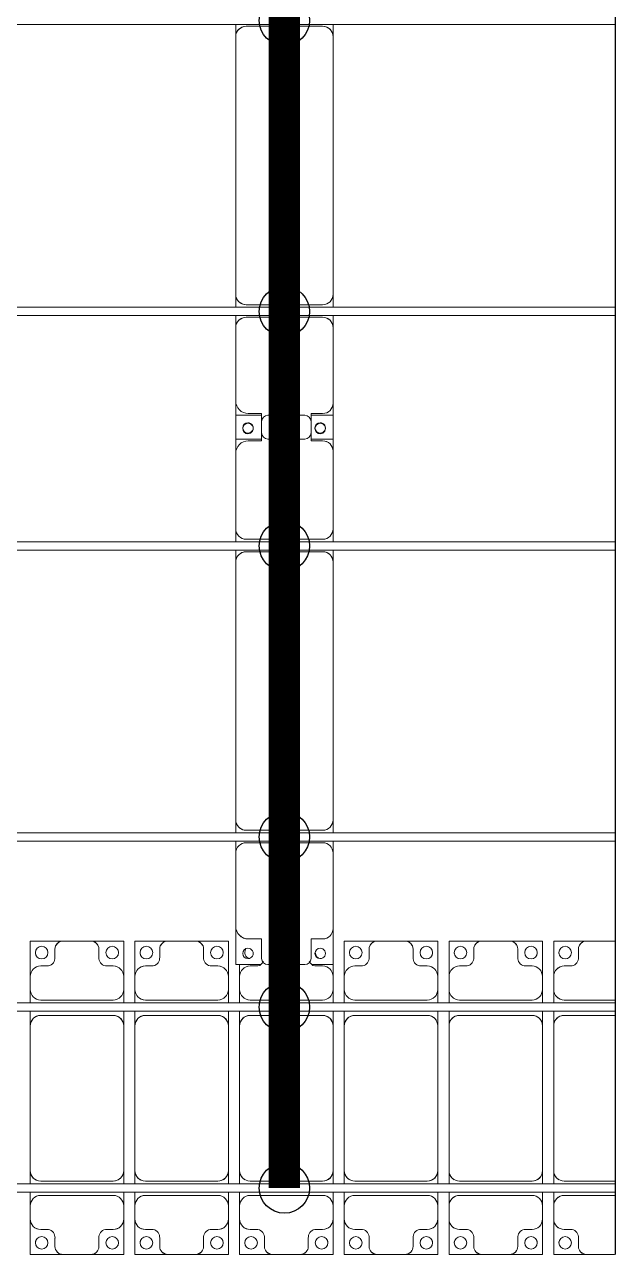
# Model space of a CAD drawing. Header units: millimetres. Extents: x -496478 to -186190, y -204059 to -87354.
# Drawn here: x -295981 to -293160, y -189714 to -183839 of the extents above; entities that cross this region are included whole.
import ezdxf

# ---------------------------------------------------------------- set-up
doc = ezdxf.new("R2010")
doc.units = ezdxf.units.MM
for name, color, linetype, lineweight in [('A-DETL-MBND', 5, 'Continuous', 9), ('A-GENM', 13, 'Continuous', 9), ('S-BEAM', 12, 'Continuous', 9)]:
    doc.layers.add(name, color=color, linetype=linetype, lineweight=lineweight)
doc.layers.add('GC-HOP 40x60 GIA CUONG', color=1, linetype='Continuous')

# ---------------------------------------------------------------- blocks, each defined once
blk = doc.blocks.new('Dai phaodi lai - DẢI PHAO ĐI LẠI-19865-BỐ TRÍ KHUNG KẾT CẤU BÈ PIN 01')
at = {"layer": 'A-DETL-MBND', "color": 8}
for p, q in [((34776.8, 748.4), (34933.1, 748.4)), ((34776.8, 579.3), (34776.8, 748.4)), ((34895.1, 710.4), (34895.1, 670.7)), ((35066.9, 748.4), (34933.1, 748.4)), ((35066.9, 748.4), (35223.2, 748.4)), ((35104.9, 670.7), (35104.9, 710.4)), ((35223.2, 748.4), (35223.2, 579.3)), ((35276.8, 748.4), (35433.1, 748.4)), ((35276.8, 579.3), (35276.8, 748.4)), ((35395.1, 710.4), (35395.1, 670.7)), ((35566.9, 748.4), (35433.1, 748.4)), ((35566.9, 748.4), (35723.2, 748.4)), ((35604.9, 670.7), (35604.9, 710.4)), ((35723.2, 748.4), (35723.2, 579.3)), ((36276.8, 748.4), (36433.1, 748.4)), ((36276.8, 579.3), (36276.8, 748.4)), ((36395.1, 710.4), (36395.1, 670.7)), ((36566.9, 748.4), (36433.1, 748.4)), ((36566.9, 748.4), (36723.2, 748.4)), ((36604.9, 670.7), (36604.9, 710.4)), ((36723.2, 748.4), (36723.2, 579.3)), ((36776.8, 748.4), (36933.1, 748.4)), ((36776.8, 579.3), (36776.8, 748.4)), ((36895.1, 710.4), (36895.1, 670.7)), ((37066.9, 748.4), (36933.1, 748.4)), ((37066.9, 748.4), (37223.2, 748.4)), ((37104.9, 670.7), (37104.9, 710.4)), ((37223.2, 748.4), (37223.2, 579.3)), ((37276.8, 748.4), (37433.1, 748.4)), ((37276.8, 579.3), (37276.8, 748.4)), ((37395.1, 710.4), (37395.1, 670.7)), ((37566.9, 748.4), (37433.1, 748.4)), ((34864.3, 629.3), (34826.8, 629.3)), ((35173.2, 629.3), (35135.7, 629.3)), ((35364.3, 629.3), (35326.8, 629.3)), ((35673.2, 629.3), (35635.7, 629.3)), ((35776.8, 579.3), (35776.8, 637.1)), ((35864.3, 629.3), (35826.8, 629.3)), ((36173.2, 629.3), (36135.7, 629.3)), ((36223.2, 636.2), (36223.2, 579.3)), ((36364.3, 629.3), (36326.8, 629.3)), ((36673.2, 629.3), (36635.7, 629.3)), ((36864.3, 629.3), (36826.8, 629.3)), ((37173.2, 629.3), (37135.7, 629.3)), ((37364.3, 629.3), (37326.8, 629.3)), ((34776.8, 579.3), (34776.8, 516.7)), ((35223.2, 516.7), (35223.2, 579.3)), ((35276.8, 579.3), (35276.8, 516.7)), ((35723.2, 516.7), (35723.2, 579.3)), ((35776.8, 579.3), (35776.8, 516.7)), ((36223.2, 516.7), (36223.2, 579.3)), ((36276.8, 579.3), (36276.8, 516.7)), ((36723.2, 516.7), (36723.2, 579.3)), ((36776.8, 579.3), (36776.8, 516.7)), ((37223.2, 516.7), (37223.2, 579.3)), ((37276.8, 579.3), (37276.8, 516.7)), ((34776.8, 453.5), (34776.8, 516.7)), ((35223.2, 516.7), (35223.2, 453.5)), ((35276.8, 453.5), (35276.8, 516.7)), ((35723.2, 516.7), (35723.2, 453.5)), ((35776.8, 453.5), (35776.8, 516.7)), ((36223.2, 516.7), (36223.2, 453.5)), ((36276.8, 453.5), (36276.8, 516.7)), ((36723.2, 516.7), (36723.2, 453.5)), ((36776.8, 453.5), (36776.8, 516.7)), ((37223.2, 516.7), (37223.2, 453.5)), ((37276.8, 453.5), (37276.8, 516.7)), ((34776.8, 343.3), (34776.8, 413.5)), ((34826.8, 466.7), (35173.2, 466.7)), ((35223.2, 413.5), (35223.2, 343.3)), ((35276.8, 343.3), (35276.8, 413.5)), ((35326.8, 466.7), (35673.2, 466.7)), ((35723.2, 413.5), (35723.2, 343.3)), ((35776.8, 343.3), (35776.8, 413.5)), ((35826.8, 466.7), (36173.2, 466.7)), ((36223.2, 413.5), (36223.2, 343.3)), ((36276.8, 343.3), (36276.8, 413.5)), ((36326.8, 466.7), (36673.2, 466.7)), ((36723.2, 413.5), (36723.2, 343.3)), ((36776.8, 343.3), (36776.8, 413.5)), ((36826.8, 466.7), (37173.2, 466.7)), ((37223.2, 413.5), (37223.2, 343.3)), ((37276.8, 343.3), (37276.8, 413.5)), ((37326.8, 466.7), (37571.5, 466.7)), ((35173.2, 393.3), (34826.8, 393.3)), ((35673.2, 393.3), (35326.8, 393.3)), ((36173.2, 393.3), (35826.8, 393.3)), ((36673.2, 393.3), (36326.8, 393.3)), ((37173.2, 393.3), (36826.8, 393.3)), ((37571.5, 393.3), (37326.8, 393.3)), ((34776.8, 343.3), (34776.8, -348.3)), ((35223.2, -348.3), (35223.2, 343.3)), ((35276.8, 343.3), (35276.8, -348.3)), ((35723.2, -348.3), (35723.2, 343.3)), ((35776.8, 343.3), (35776.8, -348.3)), ((36223.2, -348.3), (36223.2, 343.3)), ((36276.8, 343.3), (36276.8, -348.3)), ((36723.2, -348.3), (36723.2, 343.3)), ((36776.8, 343.3), (36776.8, -348.3)), ((37223.2, -348.3), (37223.2, 343.3)), ((37276.8, 343.3), (37276.8, -348.3)), ((34776.8, -411.5), (34776.8, -348.3)), ((35223.2, -348.3), (35223.2, -411.5)), ((35276.8, -411.5), (35276.8, -348.3)), ((35723.2, -348.3), (35723.2, -411.5)), ((35776.8, -411.5), (35776.8, -348.3)), ((36223.2, -348.3), (36223.2, -411.5)), ((36276.8, -411.5), (36276.8, -348.3)), ((36723.2, -348.3), (36723.2, -411.5)), ((36776.8, -411.5), (36776.8, -348.3)), ((37223.2, -348.3), (37223.2, -411.5)), ((37276.8, -411.5), (37276.8, -348.3)), ((34826.8, -398.3), (35173.2, -398.3)), ((35326.8, -398.3), (35673.2, -398.3)), ((35826.8, -398.3), (36173.2, -398.3)), ((36326.8, -398.3), (36673.2, -398.3)), ((36826.8, -398.3), (37173.2, -398.3)), ((37326.8, -398.3), (37571.5, -398.3)), ((34776.8, -514.4), (34776.8, -451.5)), ((35173.2, -466.7), (34826.8, -466.7)), ((35223.2, -451.5), (35223.2, -514.4)), ((35276.8, -514.4), (35276.8, -451.5)), ((35673.2, -466.7), (35326.8, -466.7)), ((35723.2, -451.5), (35723.2, -514.4)), ((35776.8, -514.4), (35776.8, -451.5)), ((36173.2, -466.7), (35826.8, -466.7)), ((36223.2, -451.5), (36223.2, -514.4)), ((36276.8, -514.4), (36276.8, -451.5)), ((36673.2, -466.7), (36326.8, -466.7)), ((36723.2, -451.5), (36723.2, -514.4)), ((36776.8, -514.4), (36776.8, -451.5)), ((37173.2, -466.7), (36826.8, -466.7)), ((37223.2, -451.5), (37223.2, -514.4)), ((37276.8, -514.4), (37276.8, -451.5)), ((37571.5, -466.7), (37326.8, -466.7)), ((34776.8, -516.7), (34776.8, -579.3)), ((35223.2, -579.3), (35223.2, -516.7)), ((35276.8, -516.7), (35276.8, -579.3)), ((35723.2, -579.3), (35723.2, -516.7)), ((35776.8, -516.7), (35776.8, -579.3)), ((36223.2, -579.3), (36223.2, -516.7)), ((36276.8, -516.7), (36276.8, -579.3)), ((36723.2, -579.3), (36723.2, -516.7)), ((36776.8, -516.7), (36776.8, -579.3)), ((37223.2, -579.3), (37223.2, -516.7)), ((37276.8, -516.7), (37276.8, -579.3)), ((34776.8, -748.4), (34776.8, -579.3)), ((35223.2, -579.3), (35223.2, -748.4)), ((35276.8, -748.4), (35276.8, -579.3)), ((35723.2, -579.3), (35723.2, -748.4)), ((35776.8, -748.4), (35776.8, -579.3)), ((36223.2, -579.3), (36223.2, -748.4)), ((36276.8, -748.4), (36276.8, -579.3)), ((36723.2, -579.3), (36723.2, -748.4)), ((36776.8, -748.4), (36776.8, -579.3)), ((37223.2, -579.3), (37223.2, -748.4)), ((37276.8, -748.4), (37276.8, -579.3)), ((34826.8, -629.3), (34864.3, -629.3)), ((35135.7, -629.3), (35173.2, -629.3)), ((35326.8, -629.3), (35364.3, -629.3)), ((35635.7, -629.3), (35673.2, -629.3)), ((35826.8, -629.3), (35864.3, -629.3)), ((36135.7, -629.3), (36173.2, -629.3)), ((36326.8, -629.3), (36364.3, -629.3)), ((36635.7, -629.3), (36673.2, -629.3)), ((36826.8, -629.3), (36864.3, -629.3)), ((37135.7, -629.3), (37173.2, -629.3)), ((37326.8, -629.3), (37364.3, -629.3)), ((34895.1, -670.7), (34895.1, -710.4)), ((35104.9, -710.4), (35104.9, -670.7)), ((35395.1, -670.7), (35395.1, -710.4)), ((35604.9, -710.4), (35604.9, -670.7)), ((35895.1, -670.7), (35895.1, -710.4)), ((36104.9, -710.4), (36104.9, -670.7)), ((36395.1, -670.7), (36395.1, -710.4)), ((36604.9, -710.4), (36604.9, -670.7)), ((36895.1, -670.7), (36895.1, -710.4)), ((37104.9, -710.4), (37104.9, -670.7)), ((37395.1, -670.7), (37395.1, -710.4)), ((34933.1, -748.4), (34776.8, -748.4)), ((34933.1, -748.4), (35066.9, -748.4)), ((35223.2, -748.4), (35066.9, -748.4)), ((35433.1, -748.4), (35276.8, -748.4)), ((35433.1, -748.4), (35566.9, -748.4)), ((35723.2, -748.4), (35566.9, -748.4)), ((35933.1, -748.4), (35776.8, -748.4)), ((35933.1, -748.4), (36066.9, -748.4)), ((36223.2, -748.4), (36067.1, -748.4)), ((36433.1, -748.4), (36276.8, -748.4)), ((36433.1, -748.4), (36566.9, -748.4)), ((36723.2, -748.4), (36566.9, -748.4)), ((36933.1, -748.4), (36776.8, -748.4)), ((36933.1, -748.4), (37066.9, -748.4)), ((37223.2, -748.4), (37066.9, -748.4)), ((37433.1, -748.4), (37276.8, -748.4)), ((37433.1, -748.4), (37566.9, -748.4))]:
    blk.add_line(p, q, dxfattribs=at)
for centre, radius, start, end in [((34831.6, 693.3), 30, 90, 270), ((34831.6, 693.3), 30, 270, 90), ((34933.1, 710.4), 38, 90, 180), ((34933.1, 710.4), 38, 90, 150), ((35066.9, 710.4), 38, 360, 90), ((35066.9, 710.4), 38, 30, 90), ((35168.4, 693.3), 30, 90, 270), ((35168.4, 693.3), 30, 270, 90), ((35331.6, 693.3), 30, 90, 270), ((35331.6, 693.3), 30, 270, 90), ((35433.1, 710.4), 38, 90, 180), ((35433.1, 710.4), 38, 90, 150), ((35566.9, 710.4), 38, 360, 90), ((35566.9, 710.4), 38, 30, 90), ((35668.4, 693.3), 30, 90, 270), ((35668.4, 693.3), 30, 270, 90), ((35831.6, 693.3), 30, 150, 255), ((36331.6, 693.3), 30, 90, 270), ((36331.6, 693.3), 30, 270, 90), ((36433.1, 710.4), 38, 90, 180), ((36433.1, 710.4), 38, 90, 150), ((36566.9, 710.4), 38, 0, 90), ((36566.9, 710.4), 38, 30, 90), ((36668.4, 693.3), 30, 90, 270), ((36668.4, 693.3), 30, 270, 90), ((36831.6, 693.3), 30, 90, 270), ((36831.6, 693.3), 30, 270, 90), ((36933.1, 710.4), 38, 90, 180), ((36933.1, 710.4), 38, 90, 150), ((37066.9, 710.4), 38, 360, 90), ((37066.9, 710.4), 38, 30, 90), ((37168.4, 693.3), 30, 90, 270), ((37168.4, 693.3), 30, 270, 90), ((37331.6, 693.3), 30, 90, 270), ((37331.6, 693.3), 30, 270, 90), ((37433.1, 710.4), 38, 90, 180), ((37433.1, 710.4), 38, 90, 150), ((34831.6, 693.3), 30, 180, 195), ((34855.2, 668.2), 40, 283.18854, 3.50807), ((35144.8, 668.2), 40, 176.49193, 256.81146), ((35168.4, 693.3), 30, 345, 0), ((35331.6, 693.3), 30, 180, 195), ((35355.2, 668.2), 40, 283.18854, 3.50807), ((35644.8, 668.2), 40, 176.49193, 256.81146), ((35668.4, 693.3), 30, 345, 0), ((35831.6, 693.3), 30, 180, 195), ((35855.2, 668.2), 40, 283.18854, 335.26297), ((36144.8, 668.2), 40, 204.73703, 256.81146), ((36168.4, 693.3), 30, 180, 255), ((36331.6, 693.3), 30, 180, 195), ((36355.2, 668.2), 40, 283.18854, 3.50807), ((36644.8, 668.2), 40, 176.49193, 256.81146), ((36668.4, 693.3), 30, 345, 0), ((36831.6, 693.3), 30, 180, 195), ((36855.2, 668.2), 40, 283.18854, 3.50807), ((37144.8, 668.2), 40, 176.49193, 256.81146), ((37168.4, 693.3), 30, 345, 0), ((37331.6, 693.3), 30, 180, 195), ((37355.2, 668.2), 40, 283.18854, 3.50807), ((34826.8, 579.3), 50, 90, 180), ((34826.8, 579.3), 50, 90, 135), ((35173.2, 579.3), 50, 0, 90), ((35173.2, 579.3), 50, 45, 90), ((35326.8, 579.3), 50, 90, 180), ((35326.8, 579.3), 50, 90, 135), ((35673.2, 579.3), 50, 0, 90), ((35673.2, 579.3), 50, 45, 90), ((35826.8, 579.3), 50, 90, 180), ((35826.8, 579.3), 50, 90, 135), ((36173.2, 579.3), 50, 0, 90), ((36173.2, 579.3), 50, 45, 90), ((36326.8, 579.3), 50, 90, 180), ((36326.8, 579.3), 50, 90, 135), ((36673.2, 579.3), 50, 0, 90), ((36673.2, 579.3), 50, 45, 90), ((36826.8, 579.3), 50, 90, 180), ((36826.8, 579.3), 50, 90, 135), ((37173.2, 579.3), 50, 0, 90), ((37173.2, 579.3), 50, 45, 90), ((37326.8, 579.3), 50, 90, 180), ((37326.8, 579.3), 50, 90, 135), ((34826.8, 516.7), 50, 180, 270), ((34826.8, 516.7), 50, 225, 270), ((35173.2, 516.7), 50, 270, 0), ((35173.2, 516.7), 50, 270, 315), ((35326.8, 516.7), 50, 180, 270), ((35326.8, 516.7), 50, 225, 270), ((35673.2, 516.7), 50, 270, 360), ((35673.2, 516.7), 50, 270, 315), ((35826.8, 516.7), 50, 180, 270), ((35826.8, 516.7), 50, 225, 270), ((36173.2, 516.7), 50, 270, 0), ((36173.2, 516.7), 50, 270, 315), ((36326.8, 516.7), 50, 180, 270), ((36326.8, 516.7), 50, 225, 270), ((36673.2, 516.7), 50, 270, 0), ((36673.2, 516.7), 50, 270, 315), ((36826.8, 516.7), 50, 180, 270), ((36826.8, 516.7), 50, 225, 270), ((37173.2, 516.7), 50, 270, 360), ((37173.2, 516.7), 50, 270, 315), ((37326.8, 516.7), 50, 180, 270), ((37326.8, 516.7), 50, 225, 270), ((34826.8, 343.3), 50, 90, 180), ((34826.8, 343.3), 50, 105, 180), ((35173.2, 343.3), 50, 360, 90), ((35173.2, 343.3), 50, 30, 75), ((35326.8, 343.3), 50, 90, 180), ((35326.8, 343.3), 50, 105, 180), ((35673.2, 343.3), 50, 0, 90), ((35673.2, 343.3), 50, 30, 75), ((35826.8, 343.3), 50, 90, 180), ((35826.8, 343.3), 50, 105, 180), ((36173.2, 343.3), 50, 360, 90), ((36173.2, 343.3), 50, 30, 75), ((36326.8, 343.3), 50, 90, 180), ((36326.8, 343.3), 50, 105, 180), ((36673.2, 343.3), 50, 0, 90), ((36673.2, 343.3), 50, 30, 75), ((36826.8, 343.3), 50, 90, 180), ((36826.8, 343.3), 50, 105, 180), ((37173.2, 343.3), 50, 360, 90), ((37173.2, 343.3), 50, 30, 75), ((37326.8, 343.3), 50, 90, 180), ((37326.8, 343.3), 50, 105, 180), ((34826.8, -348.3), 50, 180, 270), ((35173.2, -348.3), 50, 270, 360), ((35326.8, -348.3), 50, 180, 270), ((35673.2, -348.3), 50, 270, 0), ((35826.8, -348.3), 50, 180, 270), ((36173.2, -348.3), 50, 270, 0), ((36326.8, -348.3), 50, 180, 270), ((36673.2, -348.3), 50, 270, 360), ((36826.8, -348.3), 50, 180, 270), ((37173.2, -348.3), 50, 270, 0), ((37326.8, -348.3), 50, 180, 270), ((34826.8, -348.3), 50, 195, 240), ((35173.2, -348.3), 50, 270, 345), ((35326.8, -348.3), 50, 195, 240), ((35673.2, -348.3), 50, 270, 345), ((35826.8, -348.3), 50, 195, 240), ((36173.2, -348.3), 50, 270, 345), ((36326.8, -348.3), 50, 195, 240), ((36673.2, -348.3), 50, 270, 345), ((36826.8, -348.3), 50, 195, 240), ((37173.2, -348.3), 50, 270, 345), ((37326.8, -348.3), 50, 195, 240), ((34826.8, -516.7), 50, 90, 180), ((34826.8, -516.7), 50, 90, 135), ((35173.2, -516.7), 50, 0, 90), ((35173.2, -516.7), 50, 45, 90), ((35326.8, -516.7), 50, 90, 180), ((35326.8, -516.7), 50, 90, 135), ((35673.2, -516.7), 50, 0, 90), ((35673.2, -516.7), 50, 45, 90), ((35826.8, -516.7), 50, 90, 180), ((35826.8, -516.7), 50, 90, 135), ((36173.2, -516.7), 50, 0, 90), ((36173.2, -516.7), 50, 45, 90), ((36326.8, -516.7), 50, 90, 180), ((36326.8, -516.7), 50, 90, 135), ((36673.2, -516.7), 50, 0, 90), ((36673.2, -516.7), 50, 45, 90), ((36826.8, -516.7), 50, 90, 180), ((36826.8, -516.7), 50, 90, 135), ((37173.2, -516.7), 50, 360, 90), ((37173.2, -516.7), 50, 45, 90), ((37326.8, -516.7), 50, 90, 180), ((37326.8, -516.7), 50, 90, 135), ((34826.8, -579.3), 50, 180, 270), ((35173.2, -579.3), 50, 270, 360), ((35326.8, -579.3), 50, 180, 270), ((35673.2, -579.3), 50, 270, 360), ((35826.8, -579.3), 50, 180, 270), ((36173.2, -579.3), 50, 270, 360), ((36326.8, -579.3), 50, 180, 270), ((36673.2, -579.3), 50, 270, 360), ((36826.8, -579.3), 50, 180, 270), ((37173.2, -579.3), 50, 270, 360), ((37326.8, -579.3), 50, 180, 270), ((34826.8, -579.3), 50, 225, 270), ((34855.2, -668.2), 40, 356.49193, 76.81146), ((35144.8, -668.2), 40, 103.18854, 183.50807), ((35173.2, -579.3), 50, 270, 315), ((35326.8, -579.3), 50, 225, 270), ((35355.2, -668.2), 40, 356.49193, 76.81146), ((35644.8, -668.2), 40, 103.18854, 183.50807), ((35673.2, -579.3), 50, 270, 315), ((35826.8, -579.3), 50, 225, 270), ((35855.2, -668.2), 40, 356.49193, 76.81146), ((36144.8, -668.2), 40, 103.18854, 183.50807), ((36173.2, -579.3), 50, 270, 315), ((36326.8, -579.3), 50, 225, 270), ((36355.2, -668.2), 40, 356.49193, 76.81146), ((36644.8, -668.2), 40, 103.18854, 183.50807), ((36673.2, -579.3), 50, 270, 315), ((36826.8, -579.3), 50, 225, 270), ((36855.2, -668.2), 40, 356.49193, 76.81146), ((37144.8, -668.2), 40, 103.18854, 183.50807), ((37173.2, -579.3), 50, 270, 315), ((37326.8, -579.3), 50, 225, 270), ((37355.2, -668.2), 40, 356.49193, 76.81146), ((34831.6, -693.3), 30, 90, 270), ((34831.6, -693.3), 30, 165, 180), ((34831.6, -693.3), 30, 270, 90), ((35168.4, -693.3), 30, 90, 270), ((35168.4, -693.3), 30, 270, 90), ((35168.4, -693.3), 30, 360, 15), ((35331.6, -693.3), 30, 90, 270), ((35331.6, -693.3), 30, 165, 180), ((35331.6, -693.3), 30, 270, 90), ((35668.4, -693.3), 30, 90, 270), ((35668.4, -693.3), 30, 270, 90), ((35668.4, -693.3), 30, 360, 15), ((35831.6, -693.3), 30, 90, 270), ((35831.6, -693.3), 30, 165, 180), ((35831.6, -693.3), 30, 270, 90), ((36168.4, -693.3), 30, 90, 270), ((36168.4, -693.3), 30, 270, 90), ((36168.4, -693.3), 30, 360, 15), ((36331.6, -693.3), 30, 90, 270), ((36331.6, -693.3), 30, 165, 180), ((36331.6, -693.3), 30, 270, 90), ((36668.4, -693.3), 30, 90, 270), ((36668.4, -693.3), 30, 270, 90), ((36668.4, -693.3), 30, 360, 15), ((36831.6, -693.3), 30, 90, 270), ((36831.6, -693.3), 30, 165, 180), ((36831.6, -693.3), 30, 270, 90), ((37168.4, -693.3), 30, 90, 270), ((37168.4, -693.3), 30, 270, 90), ((37168.4, -693.3), 30, 360, 15), ((37331.6, -693.3), 30, 90, 270), ((37331.6, -693.3), 30, 165, 180), ((37331.6, -693.3), 30, 270, 90), ((34933.1, -710.4), 38, 180, 270), ((34933.1, -710.4), 38, 210, 270), ((35066.9, -710.4), 38, 270, 360), ((35066.9, -710.4), 38, 270, 330), ((35433.1, -710.4), 38, 180, 270), ((35433.1, -710.4), 38, 210, 270), ((35566.9, -710.4), 38, 270, 360), ((35566.9, -710.4), 38, 270, 330), ((35933.1, -710.4), 38, 180, 270), ((35933.1, -710.4), 38, 210, 270), ((36066.9, -710.4), 38, 270, 0), ((36066.9, -710.4), 38, 270.31283, 330), ((36433.1, -710.4), 38, 180, 270), ((36433.1, -710.4), 38, 210, 270), ((36566.9, -710.4), 38, 270, 0), ((36566.9, -710.4), 38, 270, 330), ((36933.1, -710.4), 38, 180, 270), ((36933.1, -710.4), 38, 210, 270), ((37066.9, -710.4), 38, 270, 0), ((37066.9, -710.4), 38, 270, 330), ((37433.1, -710.4), 38, 180, 270), ((37433.1, -710.4), 38, 210, 270)]:
    blk.add_arc(centre, radius, start, end, dxfattribs=at)
blk = doc.blocks.new('Dầm C52 - Dầm C52-24761-BỐ TRÍ KHUNG KẾT CẤU BÈ PIN 01')
at = {"layer": 'S-BEAM', "color": 1}
for p, q in [((-17560, 20), (-11600, 20)), ((-11600, -20), (-17560, -20))]:
    blk.add_line(p, q, dxfattribs=at)
blk = doc.blocks.new('Dầm C52 - Dầm C52-20216-BỐ TRÍ KHUNG KẾT CẤU BÈ PIN 01')
at = {"layer": 'S-BEAM', "color": 1}
for p, q in [((-17383.1, 20), (-11423.1, 20)), ((-11423.1, -20), (-17383.1, -20))]:
    blk.add_line(p, q, dxfattribs=at)
blk = doc.blocks.new('Dai phao do pin - DẢI PHAO ĐỠ PIN-V93-BỐ TRÍ KHUNG KẾT CẤU BÈ PIN 01')
at = {"layer": 'A-DETL-MBND', "color": 8}
for p, q in [((-1312.2, 241.6), (-1129.7, 241.6)), ((-1312.2, 121.7), (-1312.2, 241.6)), ((-1312.2, 241.6), (-1312.2, 222)), ((-779.7, 241.6), (-1129.7, 241.6)), ((-779.7, 241.6), (-722, 241.6)), ((-682, 241.6), (-620.3, 241.6)), ((610.3, 241.6), (-620.3, 241.6)), ((610.3, 241.6), (668, 241.6)), ((708, 241.6), (769.7, 241.6)), ((1129.7, 241.6), (769.7, 241.6)), ((1129.7, 241.6), (1312.2, 241.6)), ((1197.8, 241.6), (1376.3, 241.6)), ((1197.8, 118.2), (1197.8, 241.6)), ((1312.2, 241.6), (1312.2, 118.2)), ((1730.3, 241.6), (1380.3, 241.6)), ((1730.3, 241.6), (1788, 241.6)), ((1828, 241.6), (1889.7, 241.6)), ((3120.3, 241.6), (1889.7, 241.6)), ((3120.3, 241.6), (3178, 241.6)), ((-1189.7, 181.6), (-1189.7, 118.2)), ((-729.7, -173.4), (-729.7, 191.6)), ((-670.3, 191.6), (-670.3, -173.4)), ((660.3, -173.4), (660.3, 191.6)), ((719.7, 191.6), (719.7, -173.4)), ((1189.7, 118.2), (1189.7, 181.6)), ((1320.3, 181.6), (1320.3, 118.2)), ((1780.3, -173.4), (1780.3, 191.6)), ((1839.7, 191.6), (1839.7, -173.4)), ((3170.3, -173.4), (3170.3, 191.6)), ((-1189.7, 118.2), (-1282.2, 118.2)), ((1282.2, 118.2), (1189.7, 118.2)), ((1320.3, 118.2), (1227.8, 118.2)), ((-1312.2, 88.2), (-1312.2, -88.2)), ((1197.8, 88.2), (1197.8, -88.2)), ((1312.2, -88.2), (1312.2, 88.2)), ((-1312.2, -223.4), (-1312.2, -121.7)), ((-1282.2, -118.2), (-1189.7, -118.2)), ((-1189.7, -118.2), (-1189.7, -173.4)), ((1189.7, -173.4), (1189.7, -118.2)), ((1189.7, -118.2), (1282.2, -118.2)), ((1197.8, -223.4), (1197.8, -118.2)), ((1227.8, -118.2), (1320.3, -118.2)), ((1312.2, -118.2), (1312.2, -223.4)), ((1320.3, -118.2), (1320.3, -173.4)), ((-1139.7, -223.4), (-1312.2, -223.4)), ((-1139.7, -223.4), (-779.7, -223.4)), ((-722, -223.4), (-779.7, -223.4)), ((-620.3, -223.4), (-682, -223.4)), ((-620.3, -223.4), (610.3, -223.4)), ((668, -223.4), (610.3, -223.4)), ((769.7, -223.4), (708, -223.4)), ((769.7, -223.4), (1139.7, -223.4)), ((1312.2, -223.4), (1139.7, -223.4)), ((1370.3, -223.4), (1197.8, -223.4)), ((1370.3, -223.4), (1730.3, -223.4)), ((1788, -223.4), (1730.3, -223.4)), ((1889.7, -223.4), (1828, -223.4)), ((1889.7, -223.4), (3120.3, -223.4)), ((3178, -223.4), (3120.3, -223.4))]:
    blk.add_line(p, q, dxfattribs=at)
for centre, radius, start, end in [((-1129.7, 181.6), 60, 90, 180), ((-779.7, 191.6), 50, 360, 90), ((-620.3, 191.6), 50, 90, 180), ((-620.3, 191.6), 50, 105, 180), ((610.3, 191.6), 50, 360, 90), ((610.3, 191.6), 50, 15, 90), ((769.7, 191.6), 50, 90, 180), ((1129.7, 181.6), 60, 360, 90), ((1380.3, 181.6), 60, 90, 180), ((1730.3, 191.6), 50, 360, 90), ((1889.7, 191.6), 50, 90, 180), ((1889.7, 191.6), 50, 105, 180), ((3120.3, 191.6), 50, 360, 90), ((3120.3, 191.6), 50, 15, 90), ((-1258.6, 183.2), 25, 0, 180), ((-1258.6, 183.2), 25, 180, 0), ((-1129.7, 181.6), 60, 135, 180), ((-779.7, 191.6), 50, 360, 45), ((769.7, 191.6), 50, 135, 180), ((1129.7, 181.6), 60, 360, 45), ((1248.6, 183.2), 25, 0, 180), ((1248.6, 183.2), 25, 180, 0), ((1251.4, 183.2), 25, 0, 180), ((1251.4, 183.2), 25, 180, 0), ((1251.4, 183.2), 25, 180, 195), ((1380.3, 181.6), 60, 135, 180), ((1730.3, 191.6), 50, 360, 45), ((-1282.2, 88.2), 30, 90, 180), ((1227.8, 88.2), 30, 90, 180), ((1282.2, 88.2), 30, 360, 90), ((-1282.2, 88.2), 30, 105, 120), ((-1282.2, -88.2), 30, 180, 270), ((-1282.2, -88.2), 30, 240, 255), ((1227.8, -88.2), 30, 180, 270), ((1282.2, -88.2), 30, 270, 360), ((-1258.6, -161.8), 25, 0, 180), ((-1258.6, -161.8), 25, 180, 0), ((-1139.7, -173.4), 50, 180, 270), ((-1139.7, -173.4), 50, 180, 225), ((-779.7, -173.4), 50, 270, 360), ((-779.7, -173.4), 50, 315, 360), ((-620.3, -173.4), 50, 180, 270), ((-620.3, -173.4), 50, 180, 270), ((610.3, -173.4), 50, 270, 360), ((610.3, -173.4), 50, 285, 360), ((769.7, -173.4), 50, 180, 270), ((769.7, -173.4), 50, 180, 225), ((1139.7, -173.4), 50, 270, 360), ((1139.7, -173.4), 50, 315, 360), ((1248.6, -161.8), 25, 0, 180), ((1248.6, -161.8), 25, 180, 0), ((1251.4, -161.8), 25, 0, 180), ((1251.4, -161.8), 25, 120, 180), ((1251.4, -161.8), 25, 180, 0), ((1251.4, -161.8), 25, 75, 105), ((1248.6, -161.8), 25, 75, 90), ((1248.6, -161.8), 25, 30, 45), ((1248.6, -161.8), 25, 360, 15), ((1370.3, -173.4), 50, 180, 270), ((1370.3, -173.4), 50, 180, 225), ((1730.3, -173.4), 50, 270, 360), ((1730.3, -173.4), 50, 315, 360), ((1889.7, -173.4), 50, 180, 270), ((1889.7, -173.4), 50, 180, 270), ((3120.3, -173.4), 50, 270, 360), ((3120.3, -173.4), 50, 285, 360), ((-1258.6, -161.8), 25, 270, 285)]:
    blk.add_arc(centre, radius, start, end, dxfattribs=at)
blk = doc.blocks.new('Dầm C52 - Hộp 40x60-24824-BỐ TRÍ KHUNG KẾT CẤU BÈ PIN 01')
at = {"layer": 'S-BEAM', "color": 3, "lineweight": 25}
blk.add_line((-47216, 20), (47216, 20), dxfattribs=at)
blk = doc.blocks.new('HOBANMONG_BEPIN 1_rvt-1-BỐ TRÍ KHUNG KẾT CẤU BÈ PIN 01')
at = {"layer": 'A-GENM', "lineweight": 9}
for name, p, rotation in [('Dai phao do pin - DẢI PHAO ĐỠ PIN-V93-BỐ TRÍ KHUNG KẾT CẤU BÈ PIN 01', (-294731.5, -187017.5), 90.00075860989342), ('Dai phaodi lai - DẢI PHAO ĐI LẠI-19865-BỐ TRÍ KHUNG KẾT CẤU BÈ PIN 01', (-330731.4, -188966), 0.0007586099545854)]:
    blk.add_blockref(name, p, dxfattribs=dict(at, rotation=rotation))
at = {"layer": 'S-BEAM', "lineweight": 9}
for name, p, rotation in [('Dầm C52 - Hộp 40x60-24824-BỐ TRÍ KHUNG KẾT CẤU BÈ PIN 01', (-293140.6, -142497.9), 90.00075860989166), ('Dầm C52 - Dầm C52-24761-BỐ TRÍ KHUNG KẾT CẤU BÈ PIN 01', (-310720, -183819.7), 180.0007586094741), ('Dầm C52 - Dầm C52-24761-BỐ TRÍ KHUNG KẾT CẤU BÈ PIN 01', (-310720, -185209.7), 180.0007586094741), ('Dầm C52 - Dầm C52-24761-BỐ TRÍ KHUNG KẾT CẤU BÈ PIN 01', (-310720, -186329.7), 180.0007586094741), ('Dầm C52 - Dầm C52-24761-BỐ TRÍ KHUNG KẾT CẤU BÈ PIN 01', (-310720, -187719.7), 180.0007586094741), ('Dầm C52 - Dầm C52-20216-BỐ TRÍ KHUNG KẾT CẤU BÈ PIN 01', (-310543.1, -188532.2), 180.0007586094741), ('Dầm C52 - Dầm C52-20216-BỐ TRÍ KHUNG KẾT CẤU BÈ PIN 01', (-310543.1, -189397.2), 180.0007586094741)]:
    blk.add_blockref(name, p, dxfattribs=dict(at, rotation=rotation))

msp = doc.modelspace()

# ---------------------------------------------------------------- linework, layer by layer
at = {"layer": 'GC-HOP 40x60 GIA CUONG', "const_width": 150}
msp.add_lwpolyline([(-294740.7, -189397.2), (-294740.7, -174397.2)], dxfattribs=at)
at = {"layer": 'GC-HOP 40x60 GIA CUONG'}
for centre in [(-294740.7, -183819.7), (-294740.7, -185209.7), (-294740.7, -186329.7), (-294740.7, -187719.7), (-294740.7, -188532.2), (-294740.7, -189397.2)]:
    msp.add_circle(centre, 120, dxfattribs=at)

# ---------------------------------------------------------------- block references
at = {"lineweight": 5}
msp.add_blockref('HOBANMONG_BEPIN 1_rvt-1-BỐ TRÍ KHUNG KẾT CẤU BÈ PIN 01', (0, 0), dxfattribs=at)

doc.saveas('drawing.dxf')
